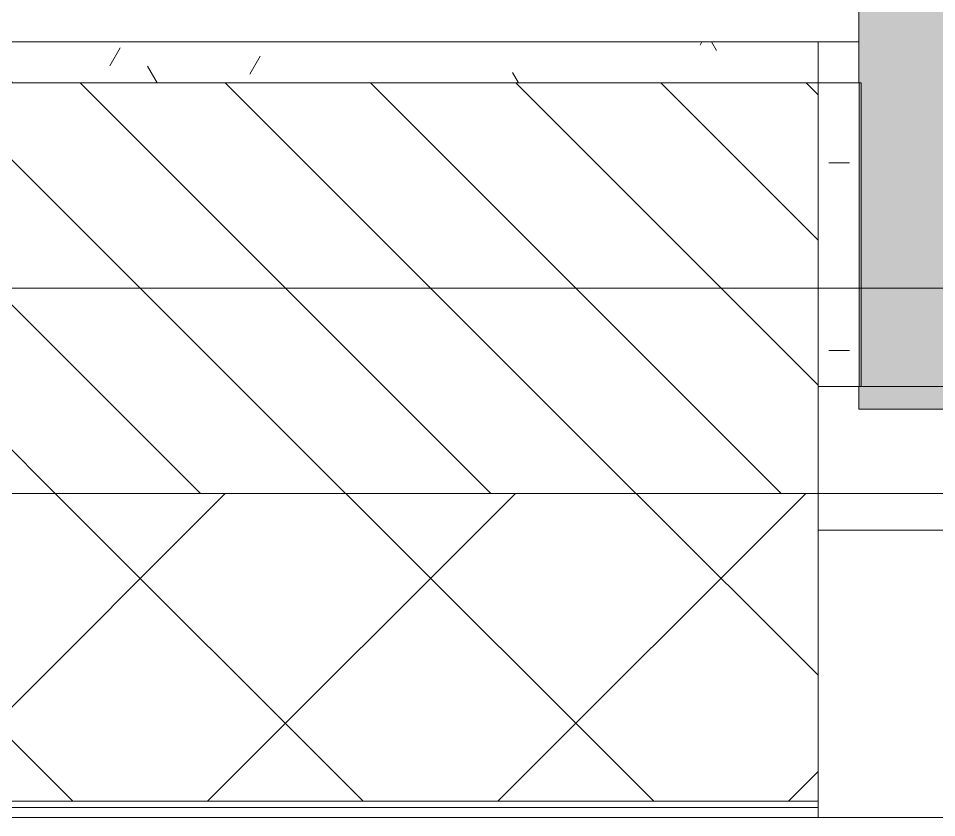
# Model space of a CAD drawing. Header units: millimetres. Extents: x 35770 to 248499, y -12553 to 31000.
# Drawn here: x 59620.6 to 60067.7, y -258 to 131.4 of the extents above; entities that cross this region are included whole.
import ezdxf

# ---------------------------------------------------------------- set-up
doc = ezdxf.new("R2010")
doc.units = ezdxf.units.MM
doc.linetypes.add('Осевая', pattern=[3175, 635, -476.25, 1587.5, -476.25])
for name, color, linetype, lineweight in [('A-GLAZ', 7, 'Continuous', 9), ('A-GLAZ-1', 7, 'Continuous', 13), ('A-WALL', 7, 'Continuous', 9), ('I-WALL', 7, 'Continuous', 9), ('Знаки', 7, 'Continuous', 9), ('Оси-2', 7, 'Осевая', 9)]:
    doc.layers.add(name, color=color, linetype=linetype, lineweight=lineweight)
for name, color, linetype, lineweight, true_color in [('A-WALL-1', 9, 'Continuous', 9, 0x808080), ('A-WALL-FNSH-1', 9, 'Continuous', 9, 0x808080), ('I-WALL-2', 9, 'Continuous', 9, 0x808080)]:
    doc.layers.add(name, color=color, linetype=linetype, lineweight=lineweight, true_color=true_color)
pattern_1 = [(0, (0, 0), (121.92, 30.48), [10.058, -81.382, 10.058, -81.382, -487.68]), (0, (0, 0), (121.92, 30.48), [-182.88, 10.058, -172.822, 10.058, -81.382, -213.36]), (0, (0, 0), (121.92, 30.48), [-457.2, 10.058, -50.902, 10.058, -142.342]), (120, (45.72, 15.24), (-87.356454, 90.345817), [10.058, -81.382, 10.058, -81.382, -487.68]), (120, (45.72, 15.24), (-87.356454, 90.345817), [-182.88, 10.058, -172.822, 10.058, -81.382, -213.36]), (120, (45.72, 15.24), (-87.356454, 90.345817), [-457.2, 10.058, -50.902, 10.058, -142.342]), (240, (60.96, 76.2), (-34.563546, -120.825817), [10.058, -81.382, 10.058, -81.382, -487.68]), (240, (60.96, 76.2), (-34.563546, -120.825817), [-182.88, 10.058, -172.822, 10.058, -81.382, -213.36]), (240, (60.96, 76.2), (-34.563546, -120.825817), [-457.2, 10.058, -50.902, 10.058, -142.342])]

# ---------------------------------------------------------------- blocks, each defined once
blk = doc.blocks.new('120_Окно_СКБ_1Ст - 120_Окно_СКБ_1Ст 900х2500_h_-20664874-План отделки полов с раскладкой материалов 1 этажа в осях 17-23')
at = {"layer": 'A-GLAZ'}
blk.add_line((450, -57), (-450, -57), dxfattribs=at)
at = {"layer": 'A-GLAZ-1'}
for p, q in [((380, -57), (450, -57)), ((450, -57), (450, -127)), ((450, -127), (380, -127))]:
    blk.add_line(p, q, dxfattribs=at)
blk = doc.blocks.new('Зашивка радиатора_ с перфорацией М1 - Зашивка радиатора_ с перфорацией М1-V117-План отделки полов с раскладкой материалов 1 этажа в осях 17-23')
at = {"layer": 'Знаки'}
blk.add_hatch(color=256, dxfattribs=at).paths.add_polyline_path([(379.76, 380), (379.76, 359), (-380.24, 359), (-380.24, 380), (-430, 380), (-430, 180), (430, 180), (429.76, 380)])
for p, q in [((430, 380), (379.76, 380)), ((430, 369), (430, 380)), ((430, 180), (430, 221))]:
    blk.add_line(p, q, dxfattribs=at)

msp = doc.modelspace()

# ---------------------------------------------------------------- hatches: boundary and pattern name
at = {"layer": 'A-WALL'}
h = msp.add_hatch(dxfattribs=at)
h.set_pattern_fill('FP_22', color=256, style=0, pattern_type=2)
h.set_pattern_definition([(135, (0, 0), (-35.35534, -35.35534), [])])
h.paths.add_polyline_path([(65160, -100), (65410, -100), (65410, 100), (65160, 100)])
h.paths.add_polyline_path([(64260, -100), (64260, 100), (63710, 100), (63710, -100), (63988.64, -100)])
h.paths.add_polyline_path([(60010, -100), (60010, 100), (59260, 100), (59260, -100), (59575.46, -100)])
h.paths.add_polyline_path([(61414.29, -100), (61610, -100), (61610, 100), (61410, 100), (61410, -100)])
h.paths.add_polyline_path([(56910, -100), (57160, -100), (57160, 100), (56910, 100), (56910, 33.33)])
h.paths.add_polyline_path([(53310, -100), (53310, 100), (52410, 100), (52410, -100), (52955.68, -100)])
h.paths.add_polyline_path([(51910, -100), (51910, 100), (51871.54, 100), (51871.54, -100)])
h.paths.add_polyline_path([(49278.03, -100), (49771.54, -100), (49771.54, 100), (49060, 100), (49060, -100)])
h.paths.add_polyline_path([(47910, -100), (48160, -100), (48160, 100), (47910, 100)])
h = msp.add_hatch(dxfattribs=at)
h.set_pattern_fill('FP_17', color=256, style=0, pattern_type=2)
h.set_pattern_definition([(45, (0, 0), (-70.71068, 70.71068), []), (135, (0, 0), (-70.71068, -70.71068), [])])
h.paths.add_polyline_path([(73980, -250), (75700, -250), (75700, -100), (73980, -100)])
h.paths.add_polyline_path([(72280, -250), (72280, -100), (71560, -100), (71560, -250), (72079.48, -250)])
h.paths.add_polyline_path([(70608.42, -250), (70660, -250), (70660, -100), (67060, -100), (67060, -250), (67666.29, -250)])
h.paths.add_polyline_path([(65827.47, -250), (66160, -250), (66160, -100), (65160, -100), (65160, -250), (65459.7, -250)])
h.paths.add_polyline_path([(64260, -250), (64260, -100), (63710, -100), (63710, -250), (63988.64, -250)])
h.paths.add_polyline_path([(61046.52, -250), (61610, -250), (61610, -100), (60910, -100), (60910, -250)])
h.paths.add_polyline_path([(60010, -250), (60010, -100), (59260, -100), (59260, -250), (59575.46, -250)])
h.paths.add_polyline_path([(57001.1, -250), (57160, -250), (57160, -100), (56410, -100), (56410, -250), (56633.34, -250)])
h.paths.add_polyline_path([(53310, -250), (53310, -100), (51871.54, -100), (51871.54, -250), (52955.68, -250)])
h.paths.add_polyline_path([(47439.21, -250), (48160, -250), (48160, -100), (47410, -100), (47410, -250)])
h.paths.add_polyline_path([(49060, -250), (49771.54, -250), (49771.54, -100), (49060, -100)])
h.paths.add_polyline_path([(42910, -250), (44310, -250), (44310, -100), (42737.54, -100), (42737.54, -250)])
h.paths.add_polyline_path([(40637.54, -250), (40637.54, -100), (39940, -100), (39940, -250), (40451.67, -250)])
h.paths.add_polyline_path([(38980.61, -250), (39040, -250), (39040, -100), (38742.65, -100), (38742.65, -250)])
at = {"layer": 'I-WALL-2'}
h = msp.add_hatch(dxfattribs=at)
h.set_pattern_fill('FP_79', color=256, style=0, pattern_type=2)
h.set_pattern_definition(pattern_1)
h.paths.add_polyline_path([(60010, 100), (60010, 120), (59260, 120), (59260, 100), (59575.46, 100)])
h = msp.add_hatch(dxfattribs=at)
h.set_pattern_fill('FP_79', color=256, style=0, pattern_type=2)
h.set_pattern_definition(pattern_1)
h.paths.add_polyline_path([(60030, -48), (60030, 100), (60010, 100), (60010, -48)])

# ---------------------------------------------------------------- linework, layer by layer
at = {"layer": 'A-WALL'}
for p, q in [((59260, -100), (60010, -100)), ((59260, -250), (60010, -250)), ((59260, -253), (60010, -253)), ((60910, -258), (60010, -258))]:
    msp.add_line(p, q, dxfattribs=at)
at = {"layer": 'A-WALL-1'}
for p, q in [((60010, 120), (59240, 120)), ((60010, -250), (60010, 120)), ((60010, 100), (59260, 100)), ((60030, 100), (60010, 100)), ((60030, -48), (60030, 100)), ((60010, -48), (60030, -48))]:
    msp.add_line(p, q, dxfattribs=at)
at = {"layer": 'A-WALL-FNSH-1'}
for p, q in [((60031, 100), (60030, 100)), ((60031, -48), (60031, 100)), ((60030, -48), (60031, -48)), ((60010, -258), (60010, -250)), ((59260, -258), (60010, -258))]:
    msp.add_line(p, q, dxfattribs=at)
at = {"layer": 'I-WALL'}
for p, q in [((60010, 120), (60029.76, 120)), ((60910, -100), (60010, -100))]:
    msp.add_line(p, q, dxfattribs=at)
at = {"layer": 'Оси-2'}
msp.add_line((39069.74, 0), (82200, 0), dxfattribs=at)

# ---------------------------------------------------------------- block references
at = {"layer": 'A-GLAZ', "rotation": 180}
msp.add_blockref('120_Окно_СКБ_1Ст - 120_Окно_СКБ_1Ст 900х2500_h_-20664874-План отделки полов с раскладкой материалов 1 этажа в осях 17-23', (60460, -175), dxfattribs=at)
at = {"layer": 'Знаки', "rotation": 180}
msp.add_blockref('Зашивка радиатора_ с перфорацией М1 - Зашивка радиатора_ с перфорацией М1-V117-План отделки полов с раскладкой материалов 1 этажа в осях 17-23', (60459.76, 321), dxfattribs=at)

doc.saveas('drawing.dxf')
